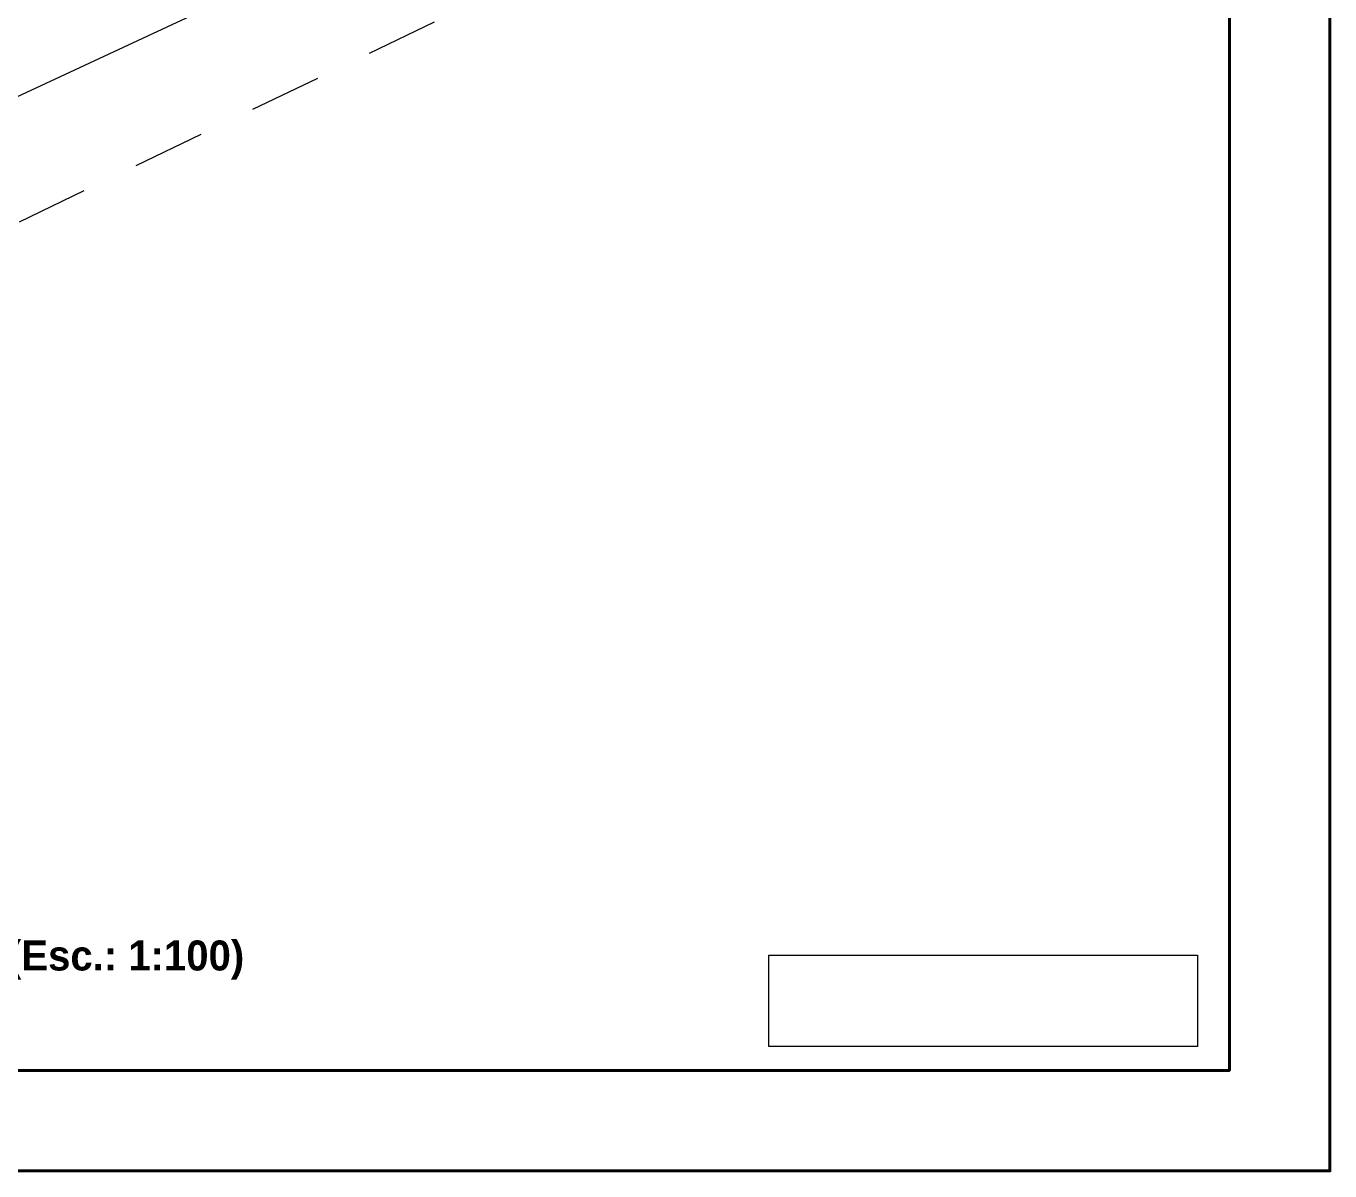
# Model space of a CAD drawing. Header units: millimetres. Extents: x 110427 to 125914, y 76277 to 76441.
# Drawn here: x 114105.63 to 114119.22, y 76319.01 to 76330.94 of the extents above; entities that cross this region are included whole.
import ezdxf

# ---------------------------------------------------------------- set-up
doc = ezdxf.new("R2010")
doc.units = ezdxf.units.MM
doc.linetypes.add('JIS_02_0.7', pattern=[1.35, 0.75, -0.6])
for name, color, linetype, lineweight in [('0.15', 6, 'Continuous', 15), ('02_CIVIL_EXIST', 250, 'Continuous', 30), ('06_CIVIL VISTAS GRUESA', 244, 'Continuous', 13), ('09_CIVIL PROYECCIONES', 230, 'JIS_02_0.7', 5)]:
    doc.layers.add(name, color=color, linetype=linetype, lineweight=lineweight)
doc.layers.add('14_TEXTOS', color=4, linetype='Continuous')
doc.styles.add('JDS1', font='GOTHICB.TTF')
picture_1 = doc.add_image_def('image1.png', size_in_pixel=(2031, 433))

msp = doc.modelspace()

# ---------------------------------------------------------------- linework, layer by layer
at = {"layer": '0.15'}
msp.add_line((114093.98, 76324.812), (114112.976, 76333.67), dxfattribs=at)
at = {"layer": '02_CIVIL_EXIST', "lineweight": 40}
for points in [[(114075.204, 76350.133), (114119.217, 76350.133), (114119.217, 76319.01), (114075.204, 76319.01)], [(114077.823, 76349.085), (114118.169, 76349.085), (114118.169, 76320.057), (114077.823, 76320.057)]]:
    msp.add_lwpolyline(points, close=True, dxfattribs=at)
at = {"layer": '09_CIVIL PROYECCIONES'}
msp.add_line((114089.744, 76321.291), (114113.005, 76332.48), dxfattribs=at)

# ---------------------------------------------------------------- texts
at = {"layer": '14_TEXTOS', "insert": (114100.702, 76320.909), "char_height": 0.5, "width": 9.59338, "attachment_point": 7, "style": 'JDS1'}
msp.add_mtext('{\\H1.25x;Planta Baja \\H0.5x;(Esc.: 1:100)}', dxfattribs=at)

# ---------------------------------------------------------------- pictures from other files: only their frames are drawn
at = {"layer": '06_CIVIL VISTAS GRUESA'}
image = msp.add_image(picture_1, insert=(114113.369, 76320.304), size_in_units=(4.468, 0.953), rotation=0, dxfattribs=at)
image.dxf.flags = 15

doc.saveas('drawing.dxf')
